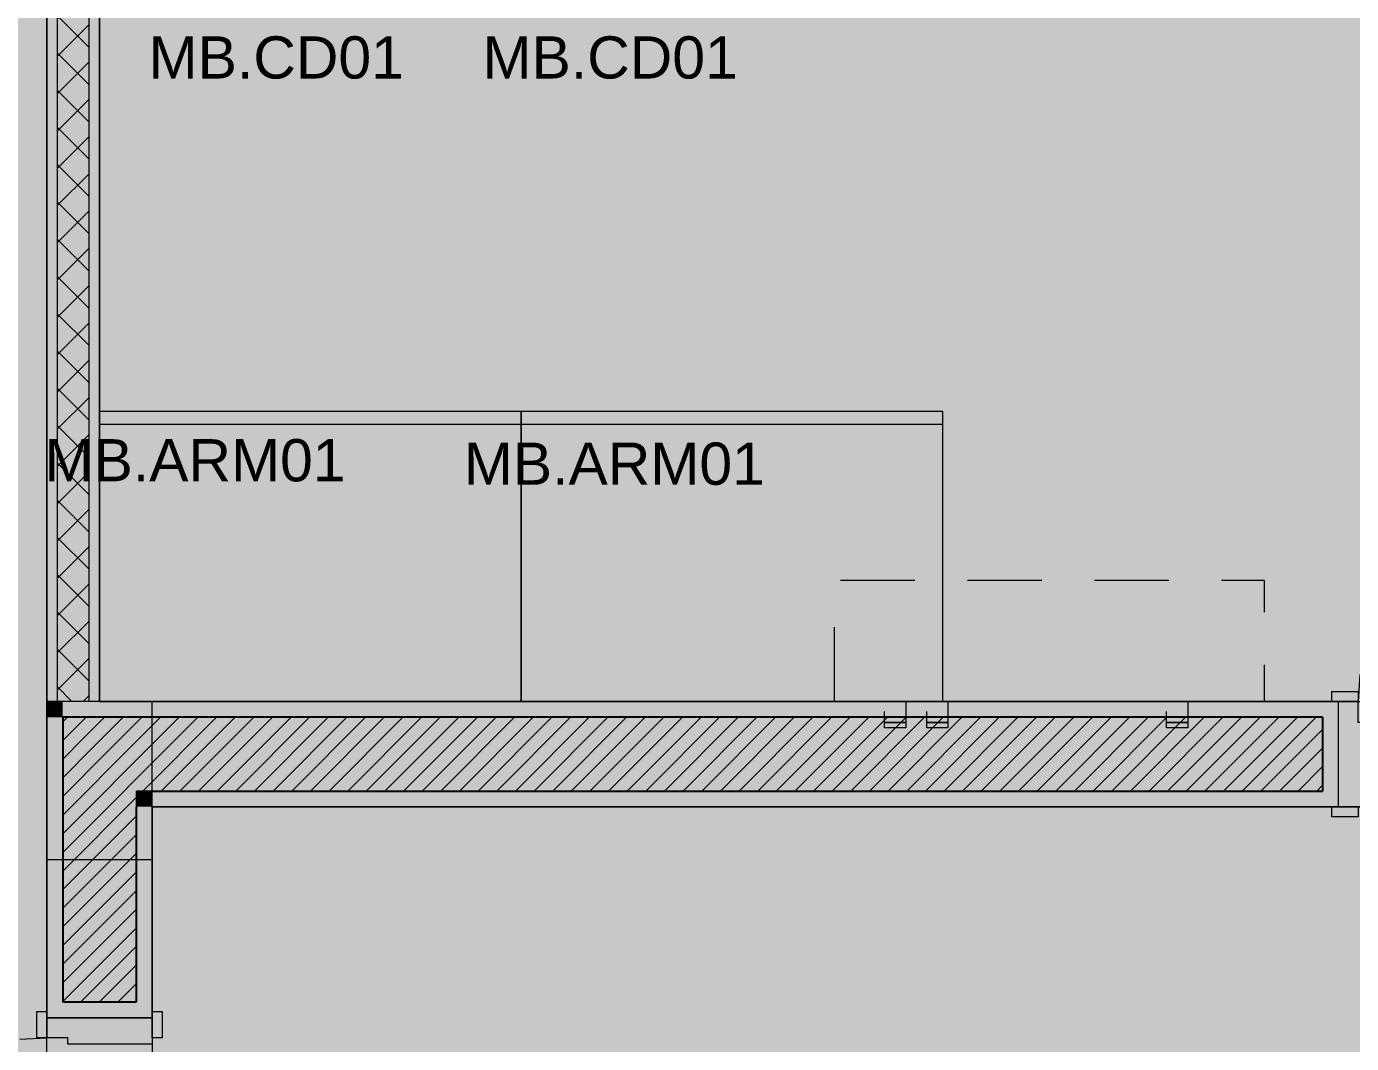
# Model space of a CAD drawing. Header units: metres. Extents: x -77 to 21.6, y -70.6 to -27.7.
# Drawn here: x -62.853 to -60.339, y -53 to -51.07 of the extents above; entities that cross this region are included whole.
import ezdxf

# ---------------------------------------------------------------- set-up
doc = ezdxf.new("R2010")
doc.units = ezdxf.units.M
doc.header["$MEASUREMENT"] = 0
doc.linetypes.add('Dashed', pattern=[0.07, 0.045, -0.025])
doc.linetypes.add('Hidden Line', pattern=[0.195611, 0.141111, -0.0545])
for name, color, linetype in [('Concreto moldado in loco_Pilares.IFC Model', 7, 'Continuous'), ('NOTAS-LAYOUT.EXEC', 7, 'Continuous'), ('PAREDE CONSTRUIR', 7, 'Continuous'), ('Portas Archicad', 7, 'Continuous')]:
    doc.layers.add(name, color=color, linetype=linetype)
for name, color, linetype, lineweight in [('Concreto moldado in loco_Pilares.IFC Model_Caneta_No__241', 7, 'Continuous', 13), ('Concreto moldado in loco_Pilares.IFC Model_Caneta_No__4', 7, 'Continuous', 20), ('MOBILIÁRIO_Caneta_No__96', 252, 'Continuous', 0), ('NOTAS-LAYOUT.EXEC_Caneta_No__99', 7, 'Continuous', 20), ('PAREDE CONSTRUIR_Caneta_No__241', 7, 'Continuous', 13), ('PAREDE CONSTRUIR_Caneta_No__3', 7, 'Continuous', 25), ('PAREDE CONSTRUIR_Caneta_No__83', 84, 'Continuous', 0), ('Portas Archicad_Caneta_No__241', 7, 'Continuous', 13)]:
    doc.layers.add(name, color=color, linetype=linetype, lineweight=lineweight)
for name, color, linetype, lineweight, true_color in [('EQUIP - AR CONDICIONADO_Caneta_No__167', 7, 'Continuous', 13, 0x0035d5), ('LAJES.EST_Caneta_No__18', 7, 'Continuous', 0, 0xdfdfdf), ('LAJES.EST_Caneta_No__254', 7, 'Continuous', 0, 0xd1c9ad), ('Portas Archicad_Caneta_No__9', 7, 'Continuous', 5, 0x020202), ('Portas Archicad_Caneta_No__97', 7, 'Continuous', 5, 0x6b6b6b), ('ZONA_Caneta_No__56', 7, 'Continuous', 0, 0xffe495)]:
    doc.layers.add(name, color=color, linetype=linetype, lineweight=lineweight, true_color=true_color)
doc.styles.add('GENERATED_STYLE_1', font='arial.ttf')
pattern_1 = [(45, (0, 0), (-0.0176776695, 0.0176776695), [])]

# ---------------------------------------------------------------- blocks, each defined once
blk = doc.blocks.new('Door 26')
at = {"layer": 'Portas Archicad', "linetype": 'Continuous', "lineweight": 0, "true_color": 0xffffff}
for points in [[(0.462, 0.924), (0.422, 0.924), (0.422, 0), (0.462, 0)], [(-0.462, 0), (-0.462, 0.019), (-0.512, 0.019), (-0.512, 0)], [(-0.45, -0.2), (-0.45, -0.04), (-0.462, -0.04), (-0.462, 0), (-0.5, 0), (-0.5, -0.2)], [(0.5, -0.2), (0.5, 0), (0.462, 0), (0.462, -0.04), (0.45, -0.04), (0.45, -0.2)], [(0.462, 0.019), (0.462, 0), (0.512, 0), (0.512, 0.019)], [(-0.462, -0.219), (-0.462, -0.2), (-0.512, -0.2), (-0.512, -0.219)], [(0.462, -0.2), (0.462, -0.219), (0.512, -0.219), (0.512, -0.2)]]:
    blk.add_hatch(color=7, dxfattribs=at).paths.add_polyline_path(points)
at = {"layer": 'Portas Archicad_Caneta_No__241', "color": 7, "linetype": 'Continuous', "lineweight": 13}
for p, q in [((-0.512, 0), (-0.5, 0)), ((-0.512, 0), (-0.5, 0)), ((-0.5, 0), (-0.5, -0.03)), ((-0.5, 0), (-0.5, -0.03)), ((-0.5, 0), (-0.5, -0.03)), ((-0.5, 0), (-0.5, -0.03)), ((0.5, 0), (0.512, 0)), ((0.5, 0), (0.512, 0)), ((0.5, 0), (0.5, -0.03)), ((0.5, 0), (0.5, -0.03)), ((0.5, 0), (0.5, -0.03)), ((0.5, 0), (0.5, -0.03)), ((-0.5, -0.03), (-0.5, -0.17)), ((-0.5, -0.03), (-0.5, -0.17)), ((-0.5, -0.03), (-0.5, -0.17)), ((-0.5, -0.03), (-0.5, -0.17)), ((0.5, -0.03), (0.5, -0.17)), ((0.5, -0.03), (0.5, -0.17)), ((0.5, -0.03), (0.5, -0.17)), ((0.5, -0.03), (0.5, -0.17)), ((-0.5, -0.17), (-0.5, -0.2)), ((-0.5, -0.17), (-0.5, -0.2)), ((0.5, -0.17), (0.5, -0.2)), ((0.5, -0.17), (0.5, -0.2)), ((-0.512, -0.2), (-0.5, -0.2)), ((-0.512, -0.2), (-0.5, -0.2)), ((0.5, -0.2), (0.512, -0.2)), ((0.5, -0.2), (0.512, -0.2))]:
    blk.add_line(p, q, dxfattribs=at)
at = {"layer": 'Portas Archicad_Caneta_No__9', "color": 18, "linetype": 'Continuous', "lineweight": 5, "true_color": 0x020202}
for p, q in [((0.422, 0), (0.422, 0.924)), ((0.422, 0.924), (0.462, 0.924)), ((0.462, 0.924), (0.462, 0)), ((-0.512, 0), (-0.512, 0.019)), ((-0.512, 0.019), (-0.462, 0.019)), ((-0.462, 0), (-0.512, 0)), ((-0.462, 0), (-0.5, 0)), ((-0.5, 0), (-0.5, -0.2)), ((-0.462, 0.019), (-0.462, 0)), ((-0.462, -0.04), (-0.462, 0)), ((0.462, 0), (0.422, 0)), ((0.462, 0.019), (0.512, 0.019)), ((0.462, 0), (0.462, 0.019)), ((0.512, 0), (0.462, 0)), ((0.5, 0), (0.462, 0)), ((0.462, 0), (0.462, -0.04)), ((0.5, -0.2), (0.5, 0)), ((0.512, 0.019), (0.512, 0)), ((-0.45, -0.04), (-0.462, -0.04)), ((-0.45, -0.2), (-0.45, -0.04)), ((0.462, -0.04), (0.45, -0.04)), ((0.45, -0.04), (0.45, -0.2)), ((-0.512, -0.219), (-0.512, -0.2)), ((-0.512, -0.2), (-0.462, -0.2)), ((-0.5, -0.2), (-0.45, -0.2)), ((-0.462, -0.2), (-0.462, -0.219)), ((0.45, -0.2), (0.5, -0.2)), ((0.462, -0.2), (0.512, -0.2)), ((0.462, -0.219), (0.462, -0.2)), ((0.512, -0.2), (0.512, -0.219)), ((-0.462, -0.219), (-0.512, -0.219)), ((0.512, -0.219), (0.462, -0.219))]:
    blk.add_line(p, q, dxfattribs=at)
at = {"layer": 'Portas Archicad_Caneta_No__97', "color": 251, "linetype": 'Dashed', "lineweight": 5, "true_color": 0x6b6b6b}
blk.add_arc((0.462, 0), 0.924, 90, 180, dxfattribs=at)
blk = doc.blocks.new('Door 26_7')
at = {"layer": 'Portas Archicad', "linetype": 'Continuous', "lineweight": 0, "true_color": 0xffffff}
for points in [[(0.462, 0.924), (0.422, 0.924), (0.422, 0), (0.462, 0)], [(-0.462, 0.019), (-0.512, 0.019), (-0.512, 0), (-0.462, 0)], [(-0.45, -0.2), (-0.45, -0.04), (-0.462, -0.04), (-0.462, 0), (-0.5, 0), (-0.5, -0.2)], [(0.5, -0.2), (0.5, 0), (0.462, 0), (0.462, -0.04), (0.45, -0.04), (0.45, -0.2)], [(0.462, 0), (0.512, 0), (0.512, 0.019), (0.462, 0.019)], [(-0.462, -0.2), (-0.512, -0.2), (-0.512, -0.219), (-0.462, -0.219)], [(0.462, -0.219), (0.512, -0.219), (0.512, -0.2), (0.462, -0.2)]]:
    blk.add_hatch(color=7, dxfattribs=at).paths.add_polyline_path(points)
at = {"layer": 'Portas Archicad_Caneta_No__241', "color": 7, "linetype": 'Continuous', "lineweight": 13}
for p, q in [((-0.512, 0), (-0.5, 0)), ((-0.512, 0), (-0.5, 0)), ((-0.5, -0.03), (-0.5, 0)), ((-0.5, -0.03), (-0.5, 0)), ((-0.5, -0.03), (-0.5, 0)), ((-0.5, -0.03), (-0.5, 0)), ((0.5, 0), (0.512, 0)), ((0.5, 0), (0.512, 0)), ((0.5, -0.03), (0.5, 0)), ((0.5, -0.03), (0.5, 0)), ((0.5, -0.03), (0.5, 0)), ((0.5, -0.03), (0.5, 0)), ((-0.5, -0.17), (-0.5, -0.03)), ((-0.5, -0.17), (-0.5, -0.03)), ((-0.5, -0.17), (-0.5, -0.03)), ((-0.5, -0.17), (-0.5, -0.03)), ((0.5, -0.17), (0.5, -0.03)), ((0.5, -0.17), (0.5, -0.03)), ((0.5, -0.17), (0.5, -0.03)), ((0.5, -0.17), (0.5, -0.03)), ((-0.5, -0.2), (-0.5, -0.17)), ((-0.5, -0.2), (-0.5, -0.17)), ((0.5, -0.2), (0.5, -0.17)), ((0.5, -0.2), (0.5, -0.17)), ((-0.512, -0.2), (-0.5, -0.2)), ((-0.512, -0.2), (-0.5, -0.2)), ((0.5, -0.2), (0.512, -0.2)), ((0.5, -0.2), (0.512, -0.2))]:
    blk.add_line(p, q, dxfattribs=at)
at = {"layer": 'Portas Archicad_Caneta_No__9', "color": 18, "linetype": 'Continuous', "lineweight": 5, "true_color": 0x020202}
for p, q in [((0.422, 0), (0.422, 0.924)), ((0.422, 0.924), (0.462, 0.924)), ((0.462, 0.924), (0.462, 0)), ((-0.462, 0.019), (-0.512, 0.019)), ((-0.512, 0.019), (-0.512, 0)), ((-0.512, 0), (-0.462, 0)), ((-0.462, 0), (-0.5, 0)), ((-0.5, 0), (-0.5, -0.2)), ((-0.462, 0), (-0.462, 0.019)), ((-0.462, -0.04), (-0.462, 0)), ((0.462, 0), (0.422, 0)), ((0.512, 0.019), (0.462, 0.019)), ((0.462, 0.019), (0.462, 0)), ((0.462, 0), (0.512, 0)), ((0.5, 0), (0.462, 0)), ((0.462, 0), (0.462, -0.04)), ((0.5, -0.2), (0.5, 0)), ((0.512, 0), (0.512, 0.019)), ((-0.45, -0.04), (-0.462, -0.04)), ((-0.45, -0.2), (-0.45, -0.04)), ((0.462, -0.04), (0.45, -0.04)), ((0.45, -0.04), (0.45, -0.2)), ((-0.462, -0.2), (-0.512, -0.2)), ((-0.512, -0.2), (-0.512, -0.219)), ((-0.5, -0.2), (-0.45, -0.2)), ((-0.462, -0.219), (-0.462, -0.2)), ((0.45, -0.2), (0.5, -0.2)), ((0.512, -0.2), (0.462, -0.2)), ((0.462, -0.2), (0.462, -0.219)), ((0.512, -0.219), (0.512, -0.2)), ((-0.512, -0.219), (-0.462, -0.219)), ((0.462, -0.219), (0.512, -0.219))]:
    blk.add_line(p, q, dxfattribs=at)
at = {"layer": 'Portas Archicad_Caneta_No__97', "color": 251, "linetype": 'Dashed', "lineweight": 5, "true_color": 0x6b6b6b}
blk.add_arc((0.462, 0), 0.924, 90, 180, dxfattribs=at)
blk = doc.blocks.new('Office Cabinet 26[21]_6', base_point=(-61.914, -51.8006))
at = {"layer": 'MOBILIÁRIO_Caneta_No__96', "color": 252, "linetype": 'Continuous', "lineweight": 0}
blk.add_line((-61.914, -51.8256), (-62.714, -51.8256), dxfattribs=at)
at = {"layer": 'MOBILIÁRIO_Caneta_No__96', "color": 252, "linetype": 'Continuous', "lineweight": 0, "flags": 128}
blk.add_lwpolyline([(-61.914, -51.8006), (-62.714, -51.8006), (-62.714, -52.3506), (-61.914, -52.3506)], close=True, dxfattribs=at)
blk = doc.blocks.new('Office Cabinet 26[22]_6', base_point=(-61.114, -51.8006))
at = {"layer": 'MOBILIÁRIO_Caneta_No__96', "color": 252, "linetype": 'Continuous', "lineweight": 0}
blk.add_line((-61.114, -51.8256), (-61.914, -51.8256), dxfattribs=at)
at = {"layer": 'MOBILIÁRIO_Caneta_No__96', "color": 252, "linetype": 'Continuous', "lineweight": 0, "flags": 128}
blk.add_lwpolyline([(-61.114, -51.8006), (-61.914, -51.8006), (-61.914, -52.3506), (-61.114, -52.3506)], close=True, dxfattribs=at)
blk = doc.blocks.new('Ar Condicionado Split 20_2')
at = {"layer": 'EQUIP - AR CONDICIONADO_Caneta_No__167', "color": 162, "linetype": 'Hidden Line', "lineweight": 13, "true_color": 0x0035d5, "flags": 128}
for points in [[(0, 0), (0.23, 0), (0.23, 0.815), (0, 0.815)], [(-0.04, 0.67), (-0.05, 0.67), (-0.05, 0.63), (-0.04, 0.63)], [(0, 0.63), (0, 0.67), (-0.04, 0.67), (-0.04, 0.63)], [(-0.04, 0.215), (-0.05, 0.215), (-0.05, 0.175), (-0.04, 0.175)], [(0, 0.175), (0, 0.215), (-0.04, 0.215), (-0.04, 0.175)], [(-0.04, 0.135), (-0.05, 0.135), (-0.05, 0.095), (-0.04, 0.095)], [(0, 0.095), (0, 0.135), (-0.04, 0.135), (-0.04, 0.095)]]:
    blk.add_lwpolyline(points, close=True, dxfattribs=at)
blk = doc.blocks.new('Label_112_6', base_point=(-62.5089, -51.0648))
at = {"layer": 'NOTAS-LAYOUT.EXEC_Caneta_No__99', "color": 7, "lineweight": 20, "insert": (-62.2661, -51.0891), "char_height": 0.08, "attachment_point": 2, "style": 'GENERATED_STYLE_1'}
blk.add_mtext('\\A1;{\\pqc;\\pt0,99;\\fArial|b0|i0|c0|p0;\\W1.000000;MB.CD01\\fArial|b0|i0|c0|p0;\\W1.000000;\\A1{\\H.66x;\\S^  ;}\\fArial|b0|i0|c0|p0;\\W1.000000;\\fArial|b0|i0|c0|p0;\\W1.000000;\\A1{\\H.66x;\\S^  ;}\\fArial|b0|i0|c0|p0;\\W1.000000;\\fArial|b0|i0|c0|p0;\\W1.000000;\\fArial|b0|i0|c0|p0;\\W1.000000;\\fArial|b0|i0|c0|p0;\\W1.000000;\\fArial|b0|i0|c0|p0;\\W1.000000;\\fArial|b0|i0|c0|p0;\\W1.000000;\\fArial|b0|i0|c0|p0;\\W1.000000;\\A1{\\H.66x;\\S^  ;}\\fArial|b0|i0|c0|p0;\\W1.000000;\\fArial|b0|i0|c0|p0;\\W1.000000;\\A1{\\H.66x;\\S^  ;}\\fArial|b0|i0|c0|p0;\\W1.000000;\\fArial|b0|i0|c0|p0;\\W1.000000;\\fArial|b0|i0|c0|p0;\\W1.000000;\\fArial|b0|i0|c0|p0;\\W1.000000;\\fArial|b0|i0|c0|p0;\\W1.000000;\\fArial|b0|i0|c0|p0;\\W1.000000;\\fArial|b0|i0|c0|p0;\\W1.000000;\\A1{\\H.66x;\\S^  ;}\\fArial|b0|i0|c0|p0;\\W1.000000;\\fArial|b0|i0|c0|p0;\\W1.000000;\\A1{\\H.66x;\\S^  ;}\\fArial|b0|i0|c0|p0;\\W1.000000;\\fArial|b0|i0|c0|p0;\\W1.000000;\\fArial|b0|i0|c0|p0;\\W1.000000;\\fArial|b0|i0|c0|p0;\\W1.000000;\\fArial|b0|i0|c0|p0;\\W1.000000;\\fArial|b0|i0|c0|p0;\\W1.000000;\\fArial|b0|i0|c0|p0;\\W1.000000;\\A1{\\H.66x;\\S^  ;}\\fArial|b0|i0|c0|p0;\\W1.000000;\\fArial|b0|i0|c0|p0;\\W1.000000;\\A1{\\H.66x;\\S^  ;}\\fArial|b0|i0|c0|p0;\\W1.000000;\\fArial|b0|i0|c0|p0;\\W1.000000;\\fArial|b0|i0|c0|p0;\\W1.000000;\\fArial|b0|i0|c0|p0;\\W1.000000;\\fArial|b0|i0|c0|p0;\\W1.000000;\\fArial|b0|i0|c0|p0;\\W1.000000;\\fArial|b0|i0|c0|p0;\\W1.000000;\\A1{\\H.66x;\\S^  ;}\\fArial|b0|i0|c0|p0;\\W1.000000;\\fArial|b0|i0|c0|p0;\\W1.000000;\\A1{\\H.66x;\\S^  ;}\\fArial|b0|i0|c0|p0;\\W1.000000;\\fArial|b0|i0|c0|p0;\\W1.000000;\\fArial|b0|i0|c0|p0;\\W1.000000;\\fArial|b0|i0|c0|p0;\\W1.000000;\\fArial|b0|i0|c0|p0;\\W1.000000;\\fArial|b0|i0|c0|p0;\\W1.000000;\\fArial|b0|i0|c0|p0;\\W1.000000;\\A1{\\H.66x;\\S^  ;}\\fArial|b0|i0|c0|p0;\\W1.000000;}', dxfattribs=at)
blk = doc.blocks.new('Label_113_6', base_point=(-61.8754, -51.0648))
at = {"layer": 'NOTAS-LAYOUT.EXEC_Caneta_No__99', "color": 7, "lineweight": 20, "insert": (-61.6327, -51.0891), "char_height": 0.08, "attachment_point": 2, "style": 'GENERATED_STYLE_1'}
blk.add_mtext('\\A1;{\\pqc;\\pt0,99;\\fArial|b0|i0|c0|p0;\\W1.000000;MB.CD01\\fArial|b0|i0|c0|p0;\\W1.000000;\\A1{\\H.66x;\\S^  ;}\\fArial|b0|i0|c0|p0;\\W1.000000;\\fArial|b0|i0|c0|p0;\\W1.000000;\\A1{\\H.66x;\\S^  ;}\\fArial|b0|i0|c0|p0;\\W1.000000;\\fArial|b0|i0|c0|p0;\\W1.000000;\\fArial|b0|i0|c0|p0;\\W1.000000;\\fArial|b0|i0|c0|p0;\\W1.000000;\\fArial|b0|i0|c0|p0;\\W1.000000;\\fArial|b0|i0|c0|p0;\\W1.000000;\\fArial|b0|i0|c0|p0;\\W1.000000;\\A1{\\H.66x;\\S^  ;}\\fArial|b0|i0|c0|p0;\\W1.000000;\\fArial|b0|i0|c0|p0;\\W1.000000;\\A1{\\H.66x;\\S^  ;}\\fArial|b0|i0|c0|p0;\\W1.000000;\\fArial|b0|i0|c0|p0;\\W1.000000;\\fArial|b0|i0|c0|p0;\\W1.000000;\\fArial|b0|i0|c0|p0;\\W1.000000;\\fArial|b0|i0|c0|p0;\\W1.000000;\\fArial|b0|i0|c0|p0;\\W1.000000;\\fArial|b0|i0|c0|p0;\\W1.000000;\\A1{\\H.66x;\\S^  ;}\\fArial|b0|i0|c0|p0;\\W1.000000;\\fArial|b0|i0|c0|p0;\\W1.000000;\\A1{\\H.66x;\\S^  ;}\\fArial|b0|i0|c0|p0;\\W1.000000;\\fArial|b0|i0|c0|p0;\\W1.000000;\\fArial|b0|i0|c0|p0;\\W1.000000;\\fArial|b0|i0|c0|p0;\\W1.000000;\\fArial|b0|i0|c0|p0;\\W1.000000;\\fArial|b0|i0|c0|p0;\\W1.000000;\\fArial|b0|i0|c0|p0;\\W1.000000;\\A1{\\H.66x;\\S^  ;}\\fArial|b0|i0|c0|p0;\\W1.000000;\\fArial|b0|i0|c0|p0;\\W1.000000;\\A1{\\H.66x;\\S^  ;}\\fArial|b0|i0|c0|p0;\\W1.000000;\\fArial|b0|i0|c0|p0;\\W1.000000;\\fArial|b0|i0|c0|p0;\\W1.000000;\\fArial|b0|i0|c0|p0;\\W1.000000;\\fArial|b0|i0|c0|p0;\\W1.000000;\\fArial|b0|i0|c0|p0;\\W1.000000;\\fArial|b0|i0|c0|p0;\\W1.000000;\\A1{\\H.66x;\\S^  ;}\\fArial|b0|i0|c0|p0;\\W1.000000;\\fArial|b0|i0|c0|p0;\\W1.000000;\\A1{\\H.66x;\\S^  ;}\\fArial|b0|i0|c0|p0;\\W1.000000;\\fArial|b0|i0|c0|p0;\\W1.000000;\\fArial|b0|i0|c0|p0;\\W1.000000;\\fArial|b0|i0|c0|p0;\\W1.000000;\\fArial|b0|i0|c0|p0;\\W1.000000;\\fArial|b0|i0|c0|p0;\\W1.000000;\\fArial|b0|i0|c0|p0;\\W1.000000;\\A1{\\H.66x;\\S^  ;}\\fArial|b0|i0|c0|p0;\\W1.000000;}', dxfattribs=at)
blk = doc.blocks.new('Label_123_6', base_point=(-62.7057, -51.8287))
at = {"layer": 'NOTAS-LAYOUT.EXEC_Caneta_No__99', "color": 7, "lineweight": 20, "insert": (-62.4202, -51.8531), "char_height": 0.08, "attachment_point": 2, "style": 'GENERATED_STYLE_1'}
blk.add_mtext('\\A1;{\\pqc;\\pt0,99;\\fArial|b0|i0|c0|p0;\\W1.000000;MB.ARM01\\fArial|b0|i0|c0|p0;\\W1.000000;\\A1{\\H.66x;\\S^  ;}\\fArial|b0|i0|c0|p0;\\W1.000000;\\fArial|b0|i0|c0|p0;\\W1.000000;\\A1{\\H.66x;\\S^  ;}\\fArial|b0|i0|c0|p0;\\W1.000000;\\fArial|b0|i0|c0|p0;\\W1.000000;\\fArial|b0|i0|c0|p0;\\W1.000000;\\fArial|b0|i0|c0|p0;\\W1.000000;\\fArial|b0|i0|c0|p0;\\W1.000000;\\fArial|b0|i0|c0|p0;\\W1.000000;\\fArial|b0|i0|c0|p0;\\W1.000000;\\A1{\\H.66x;\\S^  ;}\\fArial|b0|i0|c0|p0;\\W1.000000;\\fArial|b0|i0|c0|p0;\\W1.000000;\\A1{\\H.66x;\\S^  ;}\\fArial|b0|i0|c0|p0;\\W1.000000;\\fArial|b0|i0|c0|p0;\\W1.000000;\\fArial|b0|i0|c0|p0;\\W1.000000;\\fArial|b0|i0|c0|p0;\\W1.000000;\\fArial|b0|i0|c0|p0;\\W1.000000;\\fArial|b0|i0|c0|p0;\\W1.000000;\\fArial|b0|i0|c0|p0;\\W1.000000;\\A1{\\H.66x;\\S^  ;}\\fArial|b0|i0|c0|p0;\\W1.000000;\\fArial|b0|i0|c0|p0;\\W1.000000;\\A1{\\H.66x;\\S^  ;}\\fArial|b0|i0|c0|p0;\\W1.000000;\\fArial|b0|i0|c0|p0;\\W1.000000;\\fArial|b0|i0|c0|p0;\\W1.000000;\\fArial|b0|i0|c0|p0;\\W1.000000;\\fArial|b0|i0|c0|p0;\\W1.000000;\\fArial|b0|i0|c0|p0;\\W1.000000;\\fArial|b0|i0|c0|p0;\\W1.000000;\\A1{\\H.66x;\\S^  ;}\\fArial|b0|i0|c0|p0;\\W1.000000;\\fArial|b0|i0|c0|p0;\\W1.000000;\\A1{\\H.66x;\\S^  ;}\\fArial|b0|i0|c0|p0;\\W1.000000;\\fArial|b0|i0|c0|p0;\\W1.000000;\\fArial|b0|i0|c0|p0;\\W1.000000;\\fArial|b0|i0|c0|p0;\\W1.000000;\\fArial|b0|i0|c0|p0;\\W1.000000;\\fArial|b0|i0|c0|p0;\\W1.000000;\\fArial|b0|i0|c0|p0;\\W1.000000;\\A1{\\H.66x;\\S^  ;}\\fArial|b0|i0|c0|p0;\\W1.000000;\\fArial|b0|i0|c0|p0;\\W1.000000;\\A1{\\H.66x;\\S^  ;}\\fArial|b0|i0|c0|p0;\\W1.000000;\\fArial|b0|i0|c0|p0;\\W1.000000;\\fArial|b0|i0|c0|p0;\\W1.000000;\\fArial|b0|i0|c0|p0;\\W1.000000;\\fArial|b0|i0|c0|p0;\\W1.000000;\\fArial|b0|i0|c0|p0;\\W1.000000;\\fArial|b0|i0|c0|p0;\\W1.000000;\\A1{\\H.66x;\\S^  ;}\\fArial|b0|i0|c0|p0;\\W1.000000;}', dxfattribs=at)
blk = doc.blocks.new('Label_124_6', base_point=(-61.9102, -51.8354))
at = {"layer": 'NOTAS-LAYOUT.EXEC_Caneta_No__99', "color": 7, "lineweight": 20, "insert": (-61.6247, -51.8597), "char_height": 0.08, "attachment_point": 2, "style": 'GENERATED_STYLE_1'}
blk.add_mtext('\\A1;{\\pqc;\\pt0,99;\\fArial|b0|i0|c0|p0;\\W1.000000;MB.ARM01\\fArial|b0|i0|c0|p0;\\W1.000000;\\A1{\\H.66x;\\S^  ;}\\fArial|b0|i0|c0|p0;\\W1.000000;\\fArial|b0|i0|c0|p0;\\W1.000000;\\A1{\\H.66x;\\S^  ;}\\fArial|b0|i0|c0|p0;\\W1.000000;\\fArial|b0|i0|c0|p0;\\W1.000000;\\fArial|b0|i0|c0|p0;\\W1.000000;\\fArial|b0|i0|c0|p0;\\W1.000000;\\fArial|b0|i0|c0|p0;\\W1.000000;\\fArial|b0|i0|c0|p0;\\W1.000000;\\fArial|b0|i0|c0|p0;\\W1.000000;\\A1{\\H.66x;\\S^  ;}\\fArial|b0|i0|c0|p0;\\W1.000000;\\fArial|b0|i0|c0|p0;\\W1.000000;\\A1{\\H.66x;\\S^  ;}\\fArial|b0|i0|c0|p0;\\W1.000000;\\fArial|b0|i0|c0|p0;\\W1.000000;\\fArial|b0|i0|c0|p0;\\W1.000000;\\fArial|b0|i0|c0|p0;\\W1.000000;\\fArial|b0|i0|c0|p0;\\W1.000000;\\fArial|b0|i0|c0|p0;\\W1.000000;\\fArial|b0|i0|c0|p0;\\W1.000000;\\A1{\\H.66x;\\S^  ;}\\fArial|b0|i0|c0|p0;\\W1.000000;\\fArial|b0|i0|c0|p0;\\W1.000000;\\A1{\\H.66x;\\S^  ;}\\fArial|b0|i0|c0|p0;\\W1.000000;\\fArial|b0|i0|c0|p0;\\W1.000000;\\fArial|b0|i0|c0|p0;\\W1.000000;\\fArial|b0|i0|c0|p0;\\W1.000000;\\fArial|b0|i0|c0|p0;\\W1.000000;\\fArial|b0|i0|c0|p0;\\W1.000000;\\fArial|b0|i0|c0|p0;\\W1.000000;\\A1{\\H.66x;\\S^  ;}\\fArial|b0|i0|c0|p0;\\W1.000000;\\fArial|b0|i0|c0|p0;\\W1.000000;\\A1{\\H.66x;\\S^  ;}\\fArial|b0|i0|c0|p0;\\W1.000000;\\fArial|b0|i0|c0|p0;\\W1.000000;\\fArial|b0|i0|c0|p0;\\W1.000000;\\fArial|b0|i0|c0|p0;\\W1.000000;\\fArial|b0|i0|c0|p0;\\W1.000000;\\fArial|b0|i0|c0|p0;\\W1.000000;\\fArial|b0|i0|c0|p0;\\W1.000000;\\A1{\\H.66x;\\S^  ;}\\fArial|b0|i0|c0|p0;\\W1.000000;\\fArial|b0|i0|c0|p0;\\W1.000000;\\A1{\\H.66x;\\S^  ;}\\fArial|b0|i0|c0|p0;\\W1.000000;\\fArial|b0|i0|c0|p0;\\W1.000000;\\fArial|b0|i0|c0|p0;\\W1.000000;\\fArial|b0|i0|c0|p0;\\W1.000000;\\fArial|b0|i0|c0|p0;\\W1.000000;\\fArial|b0|i0|c0|p0;\\W1.000000;\\fArial|b0|i0|c0|p0;\\W1.000000;\\A1{\\H.66x;\\S^  ;}\\fArial|b0|i0|c0|p0;\\W1.000000;}', dxfattribs=at)

msp = doc.modelspace()

# ---------------------------------------------------------------- hatches: boundary and pattern name
at = {"layer": 'Concreto moldado in loco_Pilares.IFC Model', "linetype": 'Continuous', "lineweight": 0, "true_color": 0x000000}
msp.add_hatch(color=18, dxfattribs=at).paths.add_polyline_path([(-62.814, -52.6506), (-62.614, -52.6506), (-62.614, -52.3506), (-62.814, -52.3506)])
at = {"layer": 'LAJES.EST_Caneta_No__18', "linetype": 'Continuous', "lineweight": 0, "true_color": 0xdfdfdf}
h = msp.add_hatch(dxfattribs=at)
h.set_pattern_fill('Piso_Externo__0006', color=254, style=0, pattern_type=2)
h.set_pattern_definition([(45, (0, 0.6), (-0.1909188, 0.1909188), [0, -0.18, 0, -0.27]), (110, (0.6, 0.6), (0.253717, 0.09234544), [0, -0.132, 0, -0.228])])
h.paths.add_polyline_path([(-76.514, -65.1016), (-73.814, -65.1016, -0.414214), (-75.814, -67.1016), (-66.814, -67.1016, -0.414214), (-68.814, -65.1016), (-68.814, -62.301), (-68.814, -45.4002, -0.414214), (-66.514, -43.1002), (-65.914, -43.1002), (-65.914, -42.3002), (-66.514, -42.3002), (-66.514, -38.2041), (-65.114, -38.2041), (-65.114, -36.7038), (-66.514, -36.7038), (-66.514, -32.5997), (-65.114, -32.5997), (-56.714, -32.5997), (-53.814, -32.5997), (-44.014, -32.5997), (-44.014, -42.3002), (-53.814, -42.3002), (-53.814, -47.1002), (-44.014, -47.1002), (-44.014, -50.8516), (-45.6136, -50.8516), (-45.6136, -52.3506), (-44.014, -52.3506), (-44.014, -60.3006), (-48.9163, -60.3006), (-48.9163, -61.1006), (-44.3609, -61.1006), (-44.3609, -67.1016), (-44.014, -67.1016), (-41.514, -67.1016), (-41.514, -28.1016), (-41.714, -28.1016), (-41.714, -60.3006), (-43.014, -60.3006), (-43.014, -30.0016), (-66.514, -30.0016), (-66.514, -28.1016), (-76.514, -28.1016)])
h.paths.add_polyline_path([(-73.814, -45.1016), (-76.314, -45.1016), (-76.314, -43.0892), (-75.7984, -43.0908, -0.414214), (-73.8139, -45.0876)], flags=0)
h.paths.add_polyline_path([(-73.814, -45.5846, -0.009328), (-73.814, -45.6604)], flags=0)
h.paths.add_polyline_path([(-52.814, -46.3002), (-52.814, -43.1002), (-44.014, -43.1002), (-44.014, -46.3002)], flags=0)
h.paths.add_polyline_path([(-67.714, -34.1), (-76.314, -34.1), (-76.314, -32.5997), (-67.714, -32.5997)], flags=0)
at = {"layer": 'LAJES.EST_Caneta_No__254', "linetype": 'Continuous', "lineweight": 0, "true_color": 0xd1c9ad}
h = msp.add_hatch(dxfattribs=at)
h.set_pattern_fill('Haie_OD_0006', color=9, style=0, pattern_type=2)
h.set_pattern_definition([(45, (0, 0.5), (-0.159099, 0.159099), [0, -0.15, 0, -0.225]), (110, (0.5, 0.5), (0.21143084, 0.07695453), [0, -0.11, 0, -0.19])])
h.paths.add_polyline_path([(-65.114, -47.1002), (-66.514, -47.1002), (-66.514, -60.3006), (-56.514, -60.3006), (-44.014, -60.3006), (-44.014, -56.6006), (-50.5957, -56.6006), (-50.5957, -54.2479), (-52.6157, -54.2479), (-52.6157, -52.5506), (-50.5957, -52.5506), (-45.6136, -52.5506), (-45.6136, -50.8516), (-44.014, -50.8516), (-44.014, -47.1002), (-53.814, -47.1002), (-53.814, -42.3002), (-44.014, -42.3002), (-44.014, -37.1002), (-51.174, -37.1002), (-51.174, -32.5997), (-53.814, -32.5997), (-56.714, -32.5997), (-58.7637, -32.5997), (-58.7637, -34.9038), (-63.464, -34.9038), (-63.464, -36.5038), (-65.114, -36.5038), (-65.114, -38.4037), (-63.464, -38.4037), (-63.464, -42.1002), (-65.114, -42.1002), (-65.114, -42.3002)])
h.paths.add_polyline_path([(-60.5596, -42.1002), (-60.5596, -38.4037), (-58.8637, -38.4037), (-58.8637, -42.1002)], flags=0)
h.paths.add_polyline_path([(-59.064, -48.7001), (-59.064, -47.3002), (-56.714, -47.3002), (-56.714, -48.7001)], flags=0)
at = {"layer": 'PAREDE CONSTRUIR', "linetype": 'Continuous', "lineweight": 0, "true_color": 0xffffff}
for points in [[(-62.794, -52.3506), (-62.794, -47.3002), (-62.814, -47.3002), (-62.814, -52.3506)], [(-62.714, -52.3506), (-62.714, -47.3002), (-62.734, -47.3002), (-62.734, -52.3506)], [(-62.784, -52.3806), (-62.814, -52.3506), (-62.814, -52.3806)], [(-62.784, -52.3506), (-62.814, -52.3506), (-62.784, -52.3806)], [(-62.784, -52.3806), (-60.394, -52.3806), (-60.364, -52.3506), (-62.784, -52.3506)], [(-60.394, -52.3806), (-60.394, -52.5206), (-60.364, -52.5206), (-60.364, -52.3506)], [(-62.814, -52.3806), (-62.814, -52.9506), (-62.784, -52.9206), (-62.784, -52.3806)], [(-62.614, -52.5506), (-62.644, -52.5206), (-62.644, -52.5506)], [(-62.614, -52.5206), (-62.644, -52.5206), (-62.614, -52.5506)], [(-60.364, -52.5206), (-62.614, -52.5206), (-62.614, -52.5506), (-60.364, -52.5506)], [(-62.644, -52.9506), (-62.614, -52.9506), (-62.614, -52.5506), (-62.644, -52.5506)], [(-62.784, -52.9206), (-62.814, -52.9506), (-62.644, -52.9506), (-62.644, -52.9206)]]:
    msp.add_hatch(color=7, dxfattribs=at).paths.add_polyline_path(points)
at = {"layer": 'PAREDE CONSTRUIR', "linetype": 'Continuous', "lineweight": 0, "true_color": 0x000000}
h = msp.add_hatch(dxfattribs=at)
h.set_pattern_fill('common_brick_0006', color=18, style=0, pattern_type=2)
h.set_pattern_definition(pattern_1)
h.paths.add_polyline_path([(-62.644, -52.5206), (-62.784, -52.3806), (-62.784, -52.5206)])
h = msp.add_hatch(dxfattribs=at)
h.set_pattern_fill('common_brick_0006', color=18, style=0, pattern_type=2)
h.set_pattern_definition(pattern_1)
h.paths.add_polyline_path([(-62.644, -52.3806), (-62.784, -52.3806), (-62.644, -52.5206)])
h = msp.add_hatch(dxfattribs=at)
h.set_pattern_fill('common_brick_0006', color=18, style=0, pattern_type=2)
h.set_pattern_definition(pattern_1)
h.paths.add_polyline_path([(-60.394, -52.3806), (-62.644, -52.3806), (-62.644, -52.5206), (-60.394, -52.5206)])
h = msp.add_hatch(dxfattribs=at)
h.set_pattern_fill('common_brick_0006', color=18, style=0, pattern_type=2)
h.set_pattern_definition(pattern_1)
h.paths.add_polyline_path([(-62.784, -52.9206), (-62.644, -52.9206), (-62.644, -52.5206), (-62.784, -52.5206)])
at = {"layer": 'PAREDE CONSTRUIR_Caneta_No__83', "linetype": 'Continuous', "lineweight": 0}
h = msp.add_hatch(dxfattribs=at)
h.set_pattern_fill('Placomur_0006', color=84, style=0, pattern_type=2)
h.set_pattern_definition([(45, (0, 0), (-0.03535534, 0.03535534), []), (135, (0, 0), (0.03535534, 0.03535534), [])])
h.paths.add_polyline_path([(-62.734, -52.3506), (-62.734, -47.3002), (-62.794, -47.3002), (-62.794, -52.3506)])

# ---------------------------------------------------------------- linework, layer by layer
at = {"layer": 'Concreto moldado in loco_Pilares.IFC Model_Caneta_No__241', "color": 7, "linetype": 'Continuous', "lineweight": 13, "flags": 128}
msp.add_lwpolyline([(-62.814, -52.6506), (-62.614, -52.6506), (-62.614, -52.3506), (-62.814, -52.3506)], close=True, dxfattribs=at)
at = {"layer": 'Concreto moldado in loco_Pilares.IFC Model_Caneta_No__4', "color": 7, "linetype": 'Continuous', "lineweight": 20, "flags": 128}
msp.add_lwpolyline([(-62.814, -52.6506), (-62.614, -52.6506), (-62.614, -52.3506), (-62.814, -52.3506)], close=True, dxfattribs=at)
at = {"layer": 'PAREDE CONSTRUIR_Caneta_No__241', "color": 7, "linetype": 'Continuous', "lineweight": 13}
for p, q in [((-62.794, -52.3506), (-62.794, -47.3002)), ((-62.734, -52.3506), (-62.734, -47.3002)), ((-60.376, -52.3506), (-60.364, -52.3506)), ((-60.364, -52.3506), (-60.364, -52.3806)), ((-60.364, -52.3506), (-60.364, -52.3806)), ((-60.364, -52.3806), (-60.364, -52.5206)), ((-60.364, -52.3806), (-60.364, -52.5206)), ((-60.364, -52.5206), (-60.364, -52.5506)), ((-60.376, -52.5506), (-60.364, -52.5506)), ((-62.814, -52.9386), (-62.814, -52.9506)), ((-62.784, -52.9506), (-62.814, -52.9506)), ((-62.784, -52.9506), (-62.814, -52.9506)), ((-62.644, -52.9506), (-62.784, -52.9506)), ((-62.644, -52.9506), (-62.784, -52.9506)), ((-62.614, -52.9506), (-62.644, -52.9506)), ((-62.614, -52.9386), (-62.614, -52.9506))]:
    msp.add_line(p, q, dxfattribs=at)
at = {"layer": 'PAREDE CONSTRUIR_Caneta_No__241', "color": 7, "linetype": 'Continuous', "lineweight": 13, "flags": 128}
for points in [[(-62.814, -47.3002), (-62.814, -52.3506)], [(-62.714, -52.3506), (-62.714, -47.3002)], [(-62.814, -52.3506), (-62.814, -52.3806)], [(-60.364, -52.3506), (-62.814, -52.3506)], [(-62.794, -52.3506), (-62.814, -52.3506)], [(-62.734, -52.3506), (-62.794, -52.3506)], [(-62.714, -52.3506), (-62.734, -52.3506)], [(-62.814, -52.3806), (-62.814, -52.9506)], [(-62.614, -52.5506), (-60.364, -52.5506)], [(-62.614, -52.9506), (-62.614, -52.5506)]]:
    msp.add_lwpolyline(points, dxfattribs=at)
at = {"layer": 'PAREDE CONSTRUIR_Caneta_No__3', "color": 7, "linetype": 'Continuous', "lineweight": 25}
for p, q in [((-62.784, -52.3806), (-62.784, -52.5206)), ((-62.644, -52.3806), (-62.784, -52.3806)), ((-62.784, -52.3806), (-62.784, -52.5206)), ((-60.394, -52.3806), (-62.644, -52.3806)), ((-60.394, -52.3806), (-60.394, -52.5206)), ((-62.784, -52.5206), (-62.784, -52.9206)), ((-62.644, -52.5206), (-62.644, -52.5506)), ((-62.644, -52.5206), (-60.394, -52.5206)), ((-62.644, -52.5206), (-62.644, -52.5506)), ((-62.644, -52.9206), (-62.644, -52.5506)), ((-62.784, -52.9206), (-62.644, -52.9206))]:
    msp.add_line(p, q, dxfattribs=at)
at = {"layer": 'ZONA_Caneta_No__56', "color": 41, "linetype": 'Continuous', "lineweight": 0, "true_color": 0xffe495, "flags": 128}
for points in [[(-64.914, -36.7038), (-64.914, -38.2037), (-56.514, -38.2037), (-56.514, -52.5506), (-62.614, -52.5506), (-62.614, -54.0506), (-56.514, -54.0506), (-56.514, -56.6006), (-54.014, -56.6006), (-54.014, -52.3506), (-45.8136, -52.3506), (-45.8136, -50.8516), (-54.014, -50.8516), (-54.014, -36.7038), (-56.514, -36.7038)], [(-62.814, -47.3002), (-66.164, -47.3002), (-66.164, -54.0506), (-62.814, -54.0506)], [(-59.164, -47.3002), (-62.714, -47.3002), (-62.714, -52.3506), (-59.164, -52.3506)]]:
    msp.add_lwpolyline(points, close=True, dxfattribs=at)

# ---------------------------------------------------------------- block references
at = {"layer": 'EQUIP - AR CONDICIONADO_Caneta_No__167', "color": 162, "linetype": 'Hidden Line', "lineweight": 13, "true_color": 0x0035d5, "xscale": -1, "rotation": 270.0000000000001}
msp.add_blockref('Ar Condicionado Split 20_2', (-61.3197, -52.3506), dxfattribs=at)
at = {"layer": 'MOBILIÁRIO_Caneta_No__96', "color": 252, "linetype": 'Continuous', "lineweight": 0}
for name, p in [('Office Cabinet 26[21]_6', (-61.914, -51.8006)), ('Office Cabinet 26[22]_6', (-61.114, -51.8006))]:
    msp.add_blockref(name, p, dxfattribs=at)
at = {"layer": 'NOTAS-LAYOUT.EXEC', "color": 251, "linetype": 'Continuous', "lineweight": 5, "true_color": 0x6b6b6b}
for name, p in [('Label_112_6', (-62.5089, -51.0648)), ('Label_113_6', (-61.8754, -51.0648)), ('Label_123_6', (-62.7057, -51.8287)), ('Label_124_6', (-61.9102, -51.8354))]:
    msp.add_blockref(name, p, dxfattribs=at)
at = {"layer": 'Portas Archicad', "color": 252, "linetype": 'Continuous', "lineweight": 0}
msp.add_blockref('Door 26', (-59.864, -52.3506), dxfattribs=at)
at = {"layer": 'Portas Archicad', "color": 252, "linetype": 'Continuous', "lineweight": 0, "xscale": -1, "rotation": 90}
msp.add_blockref('Door 26_7', (-62.814, -53.4506), dxfattribs=at)

doc.saveas('drawing.dxf')
